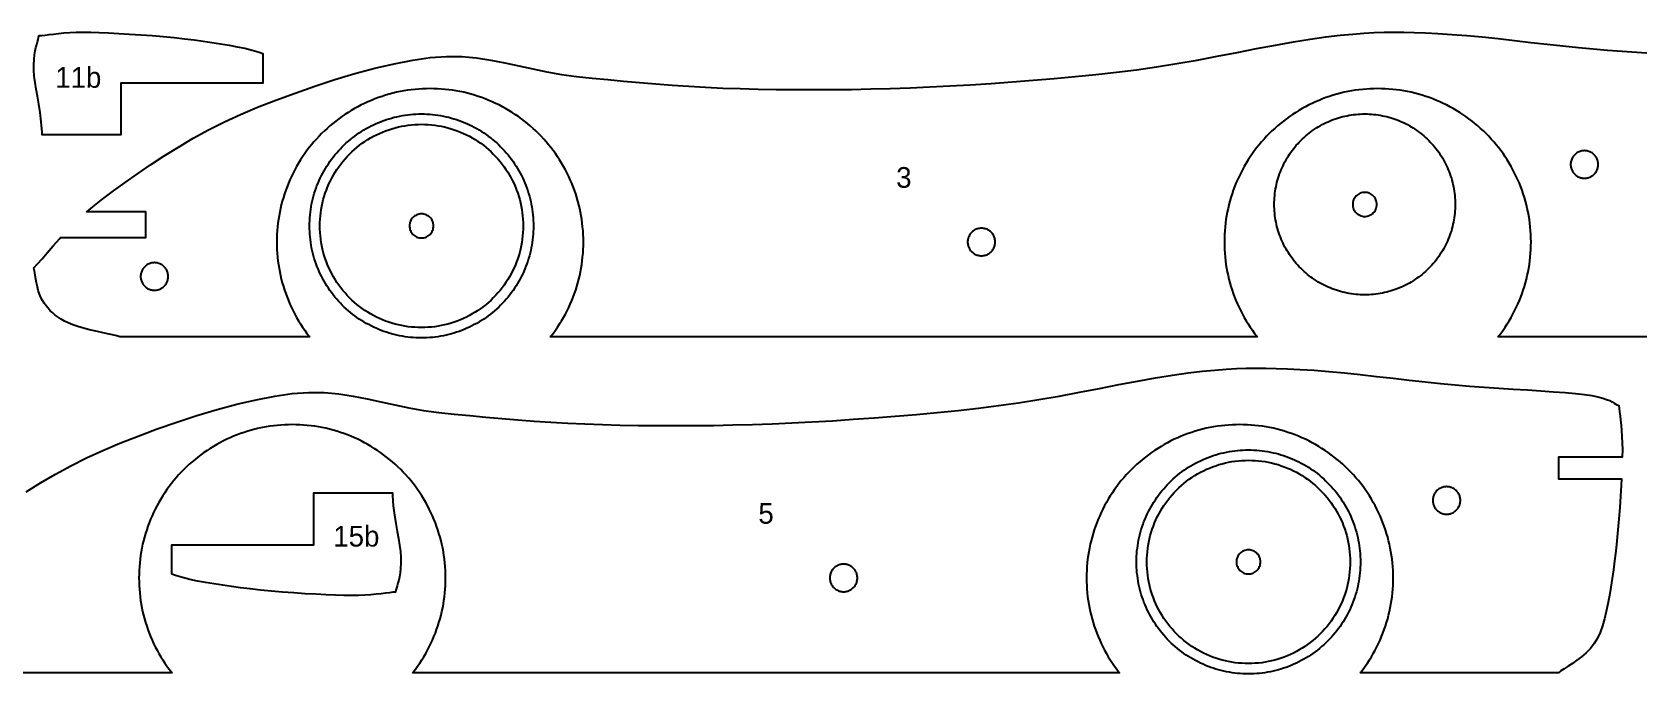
# Model space of a CAD drawing. Header units: metres. Extents: x 5 to 594, y 19 to 394.
# Drawn here: x 177.8 to 364.2, y 319.5 to 394 of the extents above; entities that cross this region are included whole.
import ezdxf
from ezdxf.enums import TextEntityAlignment as Align

# ---------------------------------------------------------------- set-up
doc = ezdxf.new("R2010")
doc.units = ezdxf.units.M
for name, color, linetype in [('CORTAR', 1, 'Continuous'), ('GRABAR', 5, 'Continuous'), ('GRABAR_RELLENO', 4, 'Continuous')]:
    doc.layers.add(name, color=color, linetype=linetype)

msp = doc.modelspace()

# ---------------------------------------------------------------- linework, layer by layer
at = {"layer": 'CORTAR'}
for points in [[(371, 358.64), (347.99, 358.64), (348.03, 358.69), (348.3, 359.03), (348.55, 359.39), (348.8, 359.75), (349.04, 360.12), (349.27, 360.49), (349.49, 360.86), (349.7, 361.25), (349.9, 361.64), (350.09, 362.03), (350.27, 362.43), (350.45, 362.83), (350.61, 363.23), (350.76, 363.64), (350.9, 364.05), (351.03, 364.47), (351.16, 364.89), (351.27, 365.31), (351.37, 365.74), (351.46, 366.17), (351.54, 366.6), (351.61, 367.03), (351.67, 367.46), (351.71, 367.89), (351.75, 368.33), (351.78, 368.76), (351.79, 369.2), (351.8, 369.64), (351.79, 370.08), (351.78, 370.51), (351.75, 370.95), (351.71, 371.38), (351.67, 371.82), (351.61, 372.25), (351.54, 372.68), (351.46, 373.11), (351.37, 373.54), (351.27, 373.96), (351.16, 374.39), (351.03, 374.81), (350.9, 375.22), (350.76, 375.64), (350.61, 376.04), (350.45, 376.45), (350.27, 376.85), (350.09, 377.25), (349.9, 377.64), (349.7, 378.03), (349.49, 378.41), (349.27, 378.79), (349.04, 379.16), (348.8, 379.53), (348.55, 379.89), (348.3, 380.24), (348.03, 380.59), (347.76, 380.93), (347.48, 381.26), (347.19, 381.59), (346.89, 381.91), (346.59, 382.22), (346.27, 382.53), (345.95, 382.83), (345.63, 383.12), (345.29, 383.4), (344.95, 383.67), (344.6, 383.94), (344.25, 384.19), (343.89, 384.44), (343.52, 384.68), (343.15, 384.91), (342.77, 385.13), (342.39, 385.34), (342, 385.54), (341.61, 385.73), (341.21, 385.91), (340.81, 386.08), (340.41, 386.25), (340, 386.4), (339.58, 386.54), (339.17, 386.67), (338.75, 386.79), (338.33, 386.9), (337.9, 387.01), (337.47, 387.1), (337.04, 387.18), (336.61, 387.25), (336.18, 387.3), (335.74, 387.35), (335.31, 387.39), (334.87, 387.42), (334.44, 387.43), (334, 387.44), (333.56, 387.43), (333.13, 387.42), (332.69, 387.39), (332.26, 387.35), (331.82, 387.3), (331.39, 387.25), (330.96, 387.18), (330.53, 387.1), (330.1, 387.01), (329.67, 386.9), (329.25, 386.79), (328.83, 386.67), (328.42, 386.54), (328, 386.4), (327.59, 386.25), (327.19, 386.08), (326.79, 385.91), (326.39, 385.73), (326, 385.54), (325.61, 385.34), (325.23, 385.13), (324.85, 384.91), (324.48, 384.68), (324.11, 384.44), (323.75, 384.19), (323.4, 383.94), (323.05, 383.67), (322.71, 383.4), (322.37, 383.12), (322.05, 382.83), (321.73, 382.53), (321.41, 382.22), (321.11, 381.91), (320.81, 381.59), (320.52, 381.26), (320.24, 380.93), (319.97, 380.59), (319.7, 380.24), (319.45, 379.89), (319.2, 379.53), (318.96, 379.16), (318.73, 378.79), (318.51, 378.41), (318.3, 378.03), (318.1, 377.64), (317.91, 377.25), (317.73, 376.85), (317.55, 376.45), (317.39, 376.04), (317.24, 375.64), (317.1, 375.22), (316.97, 374.81), (316.84, 374.39), (316.73, 373.96), (316.63, 373.54), (316.54, 373.11), (316.46, 372.68), (316.39, 372.25), (316.33, 371.82), (316.29, 371.38), (316.25, 370.95), (316.22, 370.51), (316.21, 370.08), (316.2, 369.64), (316.21, 369.2), (316.22, 368.76), (316.25, 368.33), (316.29, 367.89), (316.33, 367.46), (316.39, 367.03), (316.46, 366.6), (316.54, 366.17), (316.63, 365.74), (316.73, 365.31), (316.84, 364.89), (316.97, 364.47), (317.1, 364.05), (317.24, 363.64), (317.39, 363.23), (317.55, 362.83), (317.73, 362.43), (317.91, 362.03), (318.1, 361.64), (318.3, 361.25), (318.51, 360.86), (318.73, 360.49), (318.96, 360.12), (319.2, 359.75), (319.45, 359.39), (319.7, 359.03), (319.97, 358.69), (320.01, 358.64), (237.99, 358.64), (238.03, 358.69), (238.3, 359.03), (238.55, 359.39), (238.8, 359.75), (239.04, 360.12), (239.27, 360.49), (239.49, 360.86), (239.7, 361.25), (239.9, 361.64), (240.09, 362.03), (240.27, 362.43), (240.45, 362.83), (240.61, 363.23), (240.76, 363.64), (240.9, 364.05), (241.03, 364.47), (241.16, 364.89), (241.27, 365.31), (241.37, 365.74), (241.46, 366.17), (241.54, 366.6), (241.61, 367.03), (241.67, 367.46), (241.71, 367.89), (241.75, 368.33), (241.78, 368.76), (241.79, 369.2), (241.8, 369.64), (241.79, 370.08), (241.78, 370.51), (241.75, 370.95), (241.71, 371.38), (241.67, 371.82), (241.61, 372.25), (241.54, 372.68), (241.46, 373.11), (241.37, 373.54), (241.27, 373.96), (241.16, 374.39), (241.03, 374.81), (240.9, 375.22), (240.76, 375.64), (240.61, 376.04), (240.45, 376.45), (240.27, 376.85), (240.09, 377.25), (239.9, 377.64), (239.7, 378.03), (239.49, 378.41), (239.27, 378.79), (239.04, 379.16), (238.8, 379.53), (238.55, 379.89), (238.3, 380.24), (238.03, 380.59), (237.76, 380.93), (237.48, 381.26), (237.19, 381.59), (236.89, 381.91), (236.59, 382.22), (236.27, 382.53), (235.95, 382.83), (235.63, 383.12), (235.29, 383.4), (234.95, 383.67), (234.6, 383.94), (234.25, 384.19), (233.89, 384.44), (233.52, 384.68), (233.15, 384.91), (232.77, 385.13), (232.39, 385.34), (232, 385.54), (231.61, 385.73), (231.21, 385.91), (230.81, 386.08), (230.41, 386.25), (230, 386.4), (229.58, 386.54), (229.17, 386.67), (228.75, 386.79), (228.33, 386.9), (227.9, 387.01), (227.47, 387.1), (227.04, 387.18), (226.61, 387.25), (226.18, 387.3), (225.74, 387.35), (225.31, 387.39), (224.87, 387.42), (224.44, 387.43), (224, 387.44), (223.56, 387.43), (223.13, 387.42), (222.69, 387.39), (222.26, 387.35), (221.82, 387.3), (221.39, 387.25), (220.96, 387.18), (220.53, 387.1), (220.1, 387.01), (219.67, 386.9), (219.25, 386.79), (218.83, 386.67), (218.42, 386.54), (218, 386.4), (217.59, 386.25), (217.19, 386.08), (216.79, 385.91), (216.39, 385.73), (216, 385.54), (215.61, 385.34), (215.23, 385.13), (214.85, 384.91), (214.48, 384.68), (214.11, 384.44), (213.75, 384.19), (213.4, 383.94), (213.05, 383.67), (212.71, 383.4), (212.37, 383.12), (212.05, 382.83), (211.73, 382.53), (211.41, 382.22), (211.11, 381.91), (210.81, 381.59), (210.52, 381.26), (210.24, 380.93), (209.97, 380.59), (209.7, 380.24), (209.45, 379.89), (209.2, 379.53), (208.96, 379.16), (208.73, 378.79), (208.51, 378.41), (208.3, 378.03), (208.1, 377.64), (207.91, 377.25), (207.73, 376.85), (207.55, 376.45), (207.39, 376.04), (207.24, 375.64), (207.1, 375.22), (206.97, 374.81), (206.84, 374.39), (206.73, 373.96), (206.63, 373.54), (206.54, 373.11), (206.46, 372.68), (206.39, 372.25), (206.33, 371.82), (206.29, 371.38), (206.25, 370.95), (206.22, 370.51), (206.21, 370.08), (206.2, 369.64), (206.21, 369.2), (206.22, 368.76), (206.25, 368.33), (206.29, 367.89), (206.33, 367.46), (206.39, 367.03), (206.46, 366.6), (206.54, 366.17), (206.63, 365.74), (206.73, 365.31), (206.84, 364.89), (206.97, 364.47), (207.1, 364.05), (207.24, 363.64), (207.39, 363.23), (207.55, 362.83), (207.73, 362.43), (207.91, 362.03), (208.1, 361.64), (208.3, 361.25), (208.51, 360.86), (208.73, 360.49), (208.96, 360.12), (209.2, 359.75), (209.45, 359.39), (209.7, 359.03), (209.97, 358.69), (210.01, 358.64), (188, 358.64), (187.63, 358.73), (187.14, 358.84), (186.55, 358.97), (185.89, 359.12), (185.19, 359.28), (184.47, 359.45), (183.77, 359.63), (183.1, 359.83), (182.51, 360.03), (182, 360.24), (181.57, 360.45), (181.18, 360.68), (180.82, 360.91), (180.49, 361.15), (180.19, 361.4), (179.91, 361.66), (179.66, 361.94), (179.42, 362.23), (179.21, 362.53), (179, 362.84), (178.81, 363.19), (178.66, 363.58), (178.52, 364.01), (178.41, 364.45), (178.31, 364.9), (178.23, 365.33), (178.16, 365.74), (178.1, 366.1), (178.05, 366.41), (178, 366.64), (178.44, 367.11), (178.96, 367.7), (179.56, 368.39), (180.24, 369.18), (181, 370.03), (181.11, 370.14), (181.11, 370.14), (191, 370.14), (191, 373.14), (184.16, 373.14), (184.84, 373.73), (186, 374.64), (187.25, 375.56), (188.59, 376.53), (190.02, 377.55), (191.54, 378.58), (193.12, 379.63), (194.78, 380.66), (196.51, 381.68), (198.29, 382.65), (200.12, 383.58), (202, 384.44), (203.98, 385.27), (206.1, 386.1), (208.32, 386.93), (210.61, 387.73), (212.94, 388.49), (215.27, 389.19), (217.58, 389.81), (219.82, 390.33), (221.98, 390.75), (224, 391.04), (225.89, 391.17), (227.69, 391.15), (229.4, 391), (231.06, 390.75), (232.69, 390.44), (234.3, 390.08), (235.91, 389.72), (237.55, 389.37), (239.24, 389.07), (241, 388.84), (242.81, 388.66), (244.62, 388.48), (246.46, 388.31), (248.31, 388.14), (250.19, 387.99), (252.09, 387.84), (254.02, 387.72), (255.98, 387.6), (257.97, 387.51), (260, 387.44), (262.07, 387.39), (264.18, 387.35), (266.32, 387.32), (268.49, 387.32), (270.69, 387.33), (272.91, 387.35), (275.16, 387.4), (277.42, 387.46), (279.71, 387.54), (282, 387.64), (284.33, 387.76), (286.7, 387.89), (289.12, 388.05), (291.55, 388.22), (294, 388.41), (296.45, 388.62), (298.88, 388.85), (301.3, 389.09), (303.67, 389.36), (306, 389.64), (308.32, 389.96), (310.67, 390.34), (313.03, 390.75), (315.38, 391.19), (317.69, 391.64), (319.94, 392.08), (322.12, 392.49), (324.21, 392.87), (326.17, 393.19), (328, 393.44), (329.64, 393.63), (331.1, 393.77), (332.4, 393.88), (333.61, 393.95), (334.75, 393.99), (335.87, 394), (337.02, 393.99), (338.22, 393.95), (339.54, 393.9), (341, 393.84), (342.61, 393.74), (344.33, 393.61), (346.13, 393.44), (347.98, 393.24), (349.88, 393.03), (351.78, 392.81), (353.66, 392.6), (355.51, 392.39), (357.3, 392.2), (359, 392.04), (360.67, 391.9), (362.37, 391.78), (364.07, 391.66), (365.74, 391.56)], [(177.12, 340.63), (178.78, 341.66), (180.51, 342.68), (182.29, 343.65), (184.12, 344.58), (186, 345.44), (187.98, 346.27), (190.1, 347.1), (192.32, 347.93), (194.61, 348.73), (196.94, 349.49), (199.27, 350.19), (201.58, 350.81), (203.82, 351.33), (205.98, 351.75), (208, 352.04), (209.89, 352.17), (211.69, 352.15), (213.4, 352), (215.06, 351.75), (216.69, 351.44), (218.3, 351.08), (219.91, 350.72), (221.55, 350.37), (223.24, 350.07), (225, 349.84), (226.81, 349.66), (228.62, 349.48), (230.46, 349.31), (232.31, 349.14), (234.19, 348.99), (236.09, 348.84), (238.02, 348.72), (239.98, 348.6), (241.97, 348.51), (244, 348.44), (246.07, 348.39), (248.18, 348.35), (250.32, 348.32), (252.49, 348.32), (254.69, 348.33), (256.91, 348.35), (259.16, 348.4), (261.42, 348.46), (263.71, 348.54), (266, 348.64), (268.33, 348.76), (270.7, 348.89), (273.12, 349.05), (275.55, 349.22), (278, 349.41), (280.45, 349.62), (282.88, 349.85), (285.3, 350.09), (287.67, 350.36), (290, 350.64), (292.32, 350.96), (294.67, 351.34), (297.03, 351.75), (299.38, 352.19), (301.69, 352.64), (303.94, 353.08), (306.12, 353.49), (308.21, 353.87), (310.17, 354.19), (312, 354.44), (313.64, 354.63), (315.1, 354.77), (316.4, 354.88), (317.61, 354.95), (318.75, 354.99), (319.87, 355), (321.02, 354.99), (322.22, 354.95), (323.54, 354.9), (325, 354.84), (326.61, 354.74), (328.33, 354.61), (330.13, 354.44), (331.98, 354.24), (333.88, 354.03), (335.78, 353.81), (337.66, 353.6), (339.51, 353.39), (341.3, 353.2), (343, 353.04), (344.67, 352.9), (346.37, 352.78), (348.07, 352.66), (349.74, 352.56), (351.38, 352.46), (352.94, 352.36), (354.4, 352.26), (355.75, 352.16), (356.96, 352.05), (358, 351.94), (358.86, 351.81), (359.57, 351.67), (360.13, 351.52), (360.58, 351.37), (360.94, 351.22), (361.22, 351.07), (361.44, 350.94), (361.63, 350.82), (361.81, 350.72), (362, 350.64), (362.03, 350.31), (362.08, 349.92), (362.13, 349.47), (362.19, 348.96), (362.26, 348.39), (362.31, 347.76), (362.36, 347.07), (362.4, 346.32), (362.41, 345.51), (362.4, 344.64), (355, 344.64), (355, 342.14), (362.3, 342.14), (362.26, 341.38), (362.19, 340.13), (362.1, 338.83), (362, 337.51), (361.89, 336.21), (361.77, 334.94), (361.64, 333.74), (361.5, 332.64), (361.36, 331.59), (361.21, 330.57), (361.06, 329.56), (360.9, 328.58), (360.73, 327.64), (360.53, 326.73), (360.32, 325.88), (360.08, 325.07), (359.81, 324.32), (359.5, 323.64), (359.13, 323.02), (358.69, 322.45), (358.19, 321.94), (357.66, 321.49), (357.12, 321.08), (356.6, 320.71), (356.1, 320.39), (355.65, 320.1), (355.28, 319.85), (355, 319.64), (331.99, 319.64), (332.03, 319.69), (332.3, 320.03), (332.55, 320.39), (332.8, 320.75), (333.04, 321.12), (333.27, 321.49), (333.49, 321.86), (333.7, 322.25), (333.9, 322.64), (334.09, 323.03), (334.27, 323.43), (334.45, 323.83), (334.61, 324.23), (334.76, 324.64), (334.9, 325.05), (335.03, 325.47), (335.16, 325.89), (335.27, 326.31), (335.37, 326.74), (335.46, 327.17), (335.54, 327.6), (335.61, 328.03), (335.67, 328.46), (335.71, 328.89), (335.75, 329.33), (335.78, 329.76), (335.79, 330.2), (335.8, 330.64), (335.79, 331.08), (335.78, 331.51), (335.75, 331.95), (335.71, 332.38), (335.67, 332.82), (335.61, 333.25), (335.54, 333.68), (335.46, 334.11), (335.37, 334.54), (335.27, 334.96), (335.16, 335.39), (335.03, 335.81), (334.9, 336.22), (334.76, 336.64), (334.61, 337.04), (334.45, 337.45), (334.27, 337.85), (334.09, 338.25), (333.9, 338.64), (333.7, 339.03), (333.49, 339.41), (333.27, 339.79), (333.04, 340.16), (332.8, 340.53), (332.55, 340.89), (332.3, 341.24), (332.03, 341.59), (331.76, 341.93), (331.48, 342.26), (331.19, 342.59), (330.89, 342.91), (330.59, 343.22), (330.27, 343.53), (329.95, 343.83), (329.63, 344.12), (329.29, 344.4), (328.95, 344.67), (328.6, 344.94), (328.25, 345.19), (327.89, 345.44), (327.52, 345.68), (327.15, 345.91), (326.77, 346.13), (326.39, 346.34), (326, 346.54), (325.61, 346.73), (325.21, 346.91), (324.81, 347.08), (324.41, 347.25), (324, 347.4), (323.58, 347.54), (323.17, 347.67), (322.75, 347.79), (322.33, 347.9), (321.9, 348.01), (321.47, 348.1), (321.04, 348.18), (320.61, 348.25), (320.18, 348.3), (319.74, 348.35), (319.31, 348.39), (318.87, 348.42), (318.44, 348.43), (318, 348.44), (317.56, 348.43), (317.13, 348.42), (316.69, 348.39), (316.26, 348.35), (315.82, 348.3), (315.39, 348.25), (314.96, 348.18), (314.53, 348.1), (314.1, 348.01), (313.67, 347.9), (313.25, 347.79), (312.83, 347.67), (312.42, 347.54), (312, 347.4), (311.59, 347.25), (311.19, 347.08), (310.79, 346.91), (310.39, 346.73), (310, 346.54), (309.61, 346.34), (309.23, 346.13), (308.85, 345.91), (308.48, 345.68), (308.11, 345.44), (307.75, 345.19), (307.4, 344.94), (307.05, 344.67), (306.71, 344.4), (306.37, 344.12), (306.05, 343.83), (305.73, 343.53), (305.41, 343.22), (305.11, 342.91), (304.81, 342.59), (304.52, 342.26), (304.24, 341.93), (303.97, 341.59), (303.7, 341.24), (303.45, 340.89), (303.2, 340.53), (302.96, 340.16), (302.73, 339.79), (302.51, 339.41), (302.3, 339.03), (302.1, 338.64), (301.91, 338.25), (301.73, 337.85), (301.55, 337.45), (301.39, 337.04), (301.24, 336.64), (301.1, 336.22), (300.97, 335.81), (300.84, 335.39), (300.73, 334.96), (300.63, 334.54), (300.54, 334.11), (300.46, 333.68), (300.39, 333.25), (300.33, 332.82), (300.29, 332.38), (300.25, 331.95), (300.22, 331.51), (300.21, 331.08), (300.2, 330.64), (300.21, 330.2), (300.22, 329.76), (300.25, 329.33), (300.29, 328.89), (300.33, 328.46), (300.39, 328.03), (300.46, 327.6), (300.54, 327.17), (300.63, 326.74), (300.73, 326.31), (300.84, 325.89), (300.97, 325.47), (301.1, 325.05), (301.24, 324.64), (301.39, 324.23), (301.55, 323.83), (301.73, 323.43), (301.91, 323.03), (302.1, 322.64), (302.3, 322.25), (302.51, 321.86), (302.73, 321.49), (302.96, 321.12), (303.2, 320.75), (303.45, 320.39), (303.7, 320.03), (303.97, 319.69), (304.01, 319.64), (221.99, 319.64), (222.03, 319.69), (222.3, 320.03), (222.55, 320.39), (222.8, 320.75), (223.04, 321.12), (223.27, 321.49), (223.49, 321.86), (223.7, 322.25), (223.9, 322.64), (224.09, 323.03), (224.27, 323.43), (224.45, 323.83), (224.61, 324.23), (224.76, 324.64), (224.9, 325.05), (225.03, 325.47), (225.16, 325.89), (225.27, 326.31), (225.37, 326.74), (225.46, 327.17), (225.54, 327.6), (225.61, 328.03), (225.67, 328.46), (225.71, 328.89), (225.75, 329.33), (225.78, 329.76), (225.79, 330.2), (225.8, 330.64), (225.79, 331.08), (225.78, 331.51), (225.75, 331.95), (225.71, 332.38), (225.67, 332.82), (225.61, 333.25), (225.54, 333.68), (225.46, 334.11), (225.37, 334.54), (225.27, 334.96), (225.16, 335.39), (225.03, 335.81), (224.9, 336.22), (224.76, 336.64), (224.61, 337.04), (224.45, 337.45), (224.27, 337.85), (224.09, 338.25), (223.9, 338.64), (223.7, 339.03), (223.49, 339.41), (223.27, 339.79), (223.04, 340.16), (222.8, 340.53), (222.55, 340.89), (222.3, 341.24), (222.03, 341.59), (221.76, 341.93), (221.48, 342.26), (221.19, 342.59), (220.89, 342.91), (220.59, 343.22), (220.27, 343.53), (219.95, 343.83), (219.63, 344.12), (219.29, 344.4), (218.95, 344.67), (218.6, 344.94), (218.25, 345.19), (217.89, 345.44), (217.52, 345.68), (217.15, 345.91), (216.77, 346.13), (216.39, 346.34), (216, 346.54), (215.61, 346.73), (215.21, 346.91), (214.81, 347.08), (214.41, 347.25), (214, 347.4), (213.58, 347.54), (213.17, 347.67), (212.75, 347.79), (212.33, 347.9), (211.9, 348.01), (211.47, 348.1), (211.04, 348.18), (210.61, 348.25), (210.18, 348.3), (209.74, 348.35), (209.31, 348.39), (208.87, 348.42), (208.44, 348.43), (208, 348.44), (207.56, 348.43), (207.13, 348.42), (206.69, 348.39), (206.26, 348.35), (205.82, 348.3), (205.39, 348.25), (204.96, 348.18), (204.53, 348.1), (204.1, 348.01), (203.67, 347.9), (203.25, 347.79), (202.83, 347.67), (202.42, 347.54), (202, 347.4), (201.59, 347.25), (201.19, 347.08), (200.79, 346.91), (200.39, 346.73), (200, 346.54), (199.61, 346.34), (199.23, 346.13), (198.85, 345.91), (198.48, 345.68), (198.11, 345.44), (197.75, 345.19), (197.4, 344.94), (197.05, 344.67), (196.71, 344.4), (196.37, 344.12), (196.05, 343.83), (195.73, 343.53), (195.41, 343.22), (195.11, 342.91), (194.81, 342.59), (194.52, 342.26), (194.24, 341.93), (193.97, 341.59), (193.7, 341.24), (193.45, 340.89), (193.2, 340.53), (192.96, 340.16), (192.73, 339.79), (192.51, 339.41), (192.3, 339.03), (192.1, 338.64), (191.91, 338.25), (191.73, 337.85), (191.55, 337.45), (191.39, 337.04), (191.24, 336.64), (191.1, 336.22), (190.97, 335.81), (190.84, 335.39), (190.73, 334.96), (190.63, 334.54), (190.54, 334.11), (190.46, 333.68), (190.39, 333.25), (190.33, 332.82), (190.29, 332.38), (190.25, 331.95), (190.22, 331.51), (190.21, 331.08), (190.2, 330.64), (190.21, 330.2), (190.22, 329.76), (190.25, 329.33), (190.29, 328.89), (190.33, 328.46), (190.39, 328.03), (190.46, 327.6), (190.54, 327.17), (190.63, 326.74), (190.73, 326.31), (190.84, 325.89), (190.97, 325.47), (191.1, 325.05), (191.24, 324.64), (191.39, 324.23), (191.55, 323.83), (191.73, 323.43), (191.91, 323.03), (192.1, 322.64), (192.3, 322.25), (192.51, 321.86), (192.73, 321.49), (192.96, 321.12), (193.2, 320.75), (193.45, 320.39), (193.7, 320.03), (193.97, 319.69), (194.01, 319.64), (172, 319.64)]]:
    msp.add_lwpolyline(points, dxfattribs=at)
for points in [[(178.59, 385.65), (178.43, 386.55), (178.28, 387.38), (178.15, 388.15), (178.05, 388.88), (178, 389.59), (178, 390.25), (178.03, 390.84), (178.08, 391.36), (178.16, 391.81), (178.24, 392.21), (178.33, 392.57), (178.42, 392.87), (178.49, 393.14), (178.56, 393.38), (178.6, 393.59), (178.93, 393.62), (179.32, 393.66), (179.77, 393.72), (180.28, 393.78), (180.85, 393.85), (181.48, 393.9), (182.17, 393.95), (182.92, 393.99), (183.73, 394), (184.6, 393.99), (185.57, 393.96), (186.67, 393.91), (187.86, 393.85), (189.11, 393.78), (190.41, 393.69), (191.73, 393.59), (193.03, 393.48), (194.3, 393.36), (195.5, 393.23), (196.6, 393.09), (197.65, 392.94), (198.67, 392.8), (199.68, 392.65), (200.66, 392.49), (201.6, 392.31), (202.51, 392.12), (203.36, 391.91), (204.17, 391.67), (204.6, 391.51), (204.6, 388.09), (188.1, 388.09), (188.1, 382.09), (178.98, 382.09), (178.97, 382.39), (178.87, 383.59), (178.74, 384.67), (178.59, 385.65)], [(236, 371.18), (235.98, 370.86), (235.96, 370.54), (235.94, 370.23), (235.9, 369.91), (235.86, 369.59), (235.81, 369.28), (235.75, 368.96), (235.68, 368.65), (235.61, 368.34), (235.53, 368.03), (235.44, 367.73), (235.34, 367.42), (235.24, 367.12), (235.13, 366.82), (235.01, 366.53), (234.88, 366.23), (234.75, 365.94), (234.61, 365.66), (234.46, 365.37), (234.31, 365.09), (234.15, 364.82), (233.98, 364.55), (233.81, 364.28), (233.63, 364.01), (233.44, 363.76), (233.25, 363.5), (233.05, 363.25), (232.84, 363.01), (232.63, 362.77), (232.42, 362.54), (232.19, 362.31), (231.96, 362.08), (231.73, 361.87), (231.49, 361.66), (231.25, 361.45), (231, 361.25), (230.74, 361.06), (230.49, 360.87), (230.22, 360.69), (229.95, 360.52), (229.68, 360.35), (229.41, 360.19), (229.13, 360.04), (228.84, 359.89), (228.56, 359.75), (228.27, 359.62), (227.97, 359.49), (227.68, 359.37), (227.38, 359.26), (227.08, 359.16), (226.77, 359.06), (226.47, 358.97), (226.16, 358.89), (225.85, 358.82), (225.54, 358.75), (225.22, 358.69), (224.91, 358.64), (224.59, 358.6), (224.27, 358.56), (223.96, 358.54), (223.64, 358.52), (223.32, 358.5), (223, 358.5), (222.68, 358.5), (222.36, 358.52), (222.04, 358.54), (221.73, 358.56), (221.41, 358.6), (221.09, 358.64), (220.78, 358.69), (220.46, 358.75), (220.15, 358.82), (219.84, 358.89), (219.53, 358.97), (219.23, 359.06), (218.92, 359.16), (218.62, 359.26), (218.32, 359.37), (218.03, 359.49), (217.73, 359.62), (217.44, 359.75), (217.16, 359.89), (216.87, 360.04), (216.59, 360.19), (216.32, 360.35), (216.05, 360.52), (215.78, 360.69), (215.51, 360.87), (215.26, 361.06), (215, 361.25), (214.75, 361.45), (214.51, 361.66), (214.27, 361.87), (214.04, 362.08), (213.81, 362.31), (213.58, 362.54), (213.37, 362.77), (213.16, 363.01), (212.95, 363.25), (212.75, 363.5), (212.56, 363.76), (212.37, 364.01), (212.19, 364.28), (212.02, 364.55), (211.85, 364.82), (211.69, 365.09), (211.54, 365.37), (211.39, 365.66), (211.25, 365.94), (211.12, 366.23), (210.99, 366.53), (210.87, 366.82), (210.76, 367.12), (210.66, 367.42), (210.56, 367.73), (210.47, 368.03), (210.39, 368.34), (210.32, 368.65), (210.25, 368.96), (210.19, 369.28), (210.14, 369.59), (210.1, 369.91), (210.06, 370.23), (210.04, 370.54), (210.02, 370.86), (210, 371.18), (210, 371.5), (210, 371.82), (210.02, 372.14), (210.04, 372.46), (210.06, 372.77), (210.1, 373.09), (210.14, 373.41), (210.19, 373.72), (210.25, 374.04), (210.32, 374.35), (210.39, 374.66), (210.47, 374.97), (210.56, 375.27), (210.66, 375.58), (210.76, 375.88), (210.87, 376.18), (210.99, 376.47), (211.12, 376.77), (211.25, 377.06), (211.39, 377.34), (211.54, 377.63), (211.69, 377.91), (211.85, 378.18), (212.02, 378.45), (212.19, 378.72), (212.37, 378.99), (212.56, 379.24), (212.75, 379.5), (212.95, 379.75), (213.16, 379.99), (213.37, 380.23), (213.58, 380.46), (213.81, 380.69), (214.04, 380.92), (214.27, 381.13), (214.51, 381.34), (214.75, 381.55), (215, 381.75), (215.26, 381.94), (215.51, 382.13), (215.78, 382.31), (216.05, 382.48), (216.32, 382.65), (216.59, 382.81), (216.87, 382.96), (217.16, 383.11), (217.44, 383.25), (217.73, 383.38), (218.03, 383.51), (218.32, 383.63), (218.62, 383.74), (218.92, 383.84), (219.23, 383.94), (219.53, 384.03), (219.84, 384.11), (220.15, 384.18), (220.46, 384.25), (220.78, 384.31), (221.09, 384.36), (221.41, 384.4), (221.73, 384.44), (222.04, 384.46), (222.36, 384.48), (222.68, 384.5), (223, 384.5), (223.32, 384.5), (223.64, 384.48), (223.96, 384.46), (224.27, 384.44), (224.59, 384.4), (224.91, 384.36), (225.22, 384.31), (225.54, 384.25), (225.85, 384.18), (226.16, 384.11), (226.47, 384.03), (226.77, 383.94), (227.08, 383.84), (227.38, 383.74), (227.68, 383.63), (227.97, 383.51), (228.27, 383.38), (228.56, 383.25), (228.84, 383.11), (229.13, 382.96), (229.41, 382.81), (229.68, 382.65), (229.95, 382.48), (230.22, 382.31), (230.49, 382.13), (230.74, 381.94), (231, 381.75), (231.25, 381.55), (231.49, 381.34), (231.73, 381.13), (231.96, 380.92), (232.19, 380.69), (232.42, 380.46), (232.63, 380.23), (232.84, 379.99), (233.05, 379.75), (233.25, 379.5), (233.44, 379.24), (233.63, 378.99), (233.81, 378.72), (233.98, 378.45), (234.15, 378.18), (234.31, 377.91), (234.46, 377.63), (234.61, 377.34), (234.75, 377.06), (234.88, 376.77), (235.01, 376.47), (235.13, 376.18), (235.24, 375.88), (235.34, 375.58), (235.44, 375.27), (235.53, 374.97), (235.61, 374.66), (235.68, 374.35), (235.75, 374.04), (235.81, 373.72), (235.86, 373.41), (235.9, 373.09), (235.94, 372.77), (235.96, 372.46), (235.98, 372.14), (236, 371.82), (236, 371.5), (236, 371.18)], [(343, 373.74), (342.99, 373.48), (342.97, 373.23), (342.95, 372.97), (342.92, 372.71), (342.89, 372.46), (342.85, 372.2), (342.8, 371.95), (342.74, 371.7), (342.69, 371.45), (342.62, 371.2), (342.55, 370.95), (342.47, 370.71), (342.39, 370.46), (342.3, 370.22), (342.2, 369.98), (342.1, 369.74), (341.99, 369.51), (341.88, 369.28), (341.76, 369.05), (341.64, 368.82), (341.51, 368.6), (341.37, 368.38), (341.23, 368.17), (341.08, 367.95), (340.93, 367.75), (340.78, 367.54), (340.62, 367.34), (340.45, 367.14), (340.28, 366.95), (340.1, 366.76), (339.92, 366.58), (339.74, 366.4), (339.55, 366.22), (339.36, 366.05), (339.16, 365.88), (338.96, 365.72), (338.75, 365.57), (338.55, 365.42), (338.33, 365.27), (338.12, 365.13), (337.9, 364.99), (337.68, 364.86), (337.45, 364.74), (337.22, 364.62), (336.99, 364.51), (336.76, 364.4), (336.52, 364.3), (336.28, 364.2), (336.04, 364.11), (335.79, 364.03), (335.55, 363.95), (335.3, 363.88), (335.05, 363.81), (334.8, 363.76), (334.55, 363.7), (334.3, 363.65), (334.04, 363.61), (333.79, 363.58), (333.53, 363.55), (333.27, 363.53), (333.02, 363.51), (332.76, 363.5), (332.5, 363.5), (332.24, 363.5), (331.98, 363.51), (331.73, 363.53), (331.47, 363.55), (331.21, 363.58), (330.96, 363.61), (330.7, 363.65), (330.45, 363.7), (330.2, 363.76), (329.95, 363.81), (329.7, 363.88), (329.45, 363.95), (329.21, 364.03), (328.96, 364.11), (328.72, 364.2), (328.48, 364.3), (328.24, 364.4), (328.01, 364.51), (327.78, 364.62), (327.55, 364.74), (327.32, 364.86), (327.1, 364.99), (326.88, 365.13), (326.67, 365.27), (326.45, 365.42), (326.25, 365.57), (326.04, 365.72), (325.84, 365.88), (325.64, 366.05), (325.45, 366.22), (325.26, 366.4), (325.08, 366.58), (324.9, 366.76), (324.72, 366.95), (324.55, 367.14), (324.38, 367.34), (324.22, 367.54), (324.07, 367.75), (323.92, 367.95), (323.77, 368.17), (323.63, 368.38), (323.49, 368.6), (323.36, 368.82), (323.24, 369.05), (323.12, 369.28), (323.01, 369.51), (322.9, 369.74), (322.8, 369.98), (322.7, 370.22), (322.61, 370.46), (322.53, 370.71), (322.45, 370.95), (322.38, 371.2), (322.31, 371.45), (322.26, 371.7), (322.2, 371.95), (322.15, 372.2), (322.11, 372.46), (322.08, 372.71), (322.05, 372.97), (322.03, 373.23), (322.01, 373.48), (322, 373.74), (322, 374), (322, 374.26), (322.01, 374.52), (322.03, 374.77), (322.05, 375.03), (322.08, 375.29), (322.11, 375.54), (322.15, 375.8), (322.2, 376.05), (322.26, 376.3), (322.31, 376.55), (322.38, 376.8), (322.45, 377.05), (322.53, 377.29), (322.61, 377.54), (322.7, 377.78), (322.8, 378.02), (322.9, 378.26), (323.01, 378.49), (323.12, 378.72), (323.24, 378.95), (323.36, 379.18), (323.49, 379.4), (323.63, 379.62), (323.77, 379.83), (323.92, 380.05), (324.07, 380.25), (324.22, 380.46), (324.38, 380.66), (324.55, 380.86), (324.72, 381.05), (324.9, 381.24), (325.08, 381.42), (325.26, 381.6), (325.45, 381.78), (325.64, 381.95), (325.84, 382.12), (326.04, 382.28), (326.25, 382.43), (326.45, 382.58), (326.67, 382.73), (326.88, 382.87), (327.1, 383.01), (327.32, 383.14), (327.55, 383.26), (327.78, 383.38), (328.01, 383.49), (328.24, 383.6), (328.48, 383.7), (328.72, 383.8), (328.96, 383.89), (329.21, 383.97), (329.45, 384.05), (329.7, 384.12), (329.95, 384.19), (330.2, 384.24), (330.45, 384.3), (330.7, 384.35), (330.96, 384.39), (331.21, 384.42), (331.47, 384.45), (331.73, 384.47), (331.98, 384.49), (332.24, 384.5), (332.5, 384.5), (332.76, 384.5), (333.02, 384.49), (333.27, 384.47), (333.53, 384.45), (333.79, 384.42), (334.04, 384.39), (334.3, 384.35), (334.55, 384.3), (334.8, 384.24), (335.05, 384.19), (335.3, 384.12), (335.55, 384.05), (335.79, 383.97), (336.04, 383.89), (336.28, 383.8), (336.52, 383.7), (336.76, 383.6), (336.99, 383.49), (337.22, 383.38), (337.45, 383.26), (337.68, 383.14), (337.9, 383.01), (338.12, 382.87), (338.33, 382.73), (338.55, 382.58), (338.75, 382.43), (338.96, 382.28), (339.16, 382.12), (339.36, 381.95), (339.55, 381.78), (339.74, 381.6), (339.92, 381.42), (340.1, 381.24), (340.28, 381.05), (340.45, 380.86), (340.62, 380.66), (340.78, 380.46), (340.93, 380.25), (341.08, 380.05), (341.23, 379.83), (341.37, 379.62), (341.51, 379.4), (341.64, 379.18), (341.76, 378.95), (341.88, 378.72), (341.99, 378.49), (342.1, 378.26), (342.2, 378.02), (342.3, 377.78), (342.39, 377.54), (342.47, 377.29), (342.55, 377.05), (342.62, 376.8), (342.69, 376.55), (342.74, 376.3), (342.8, 376.05), (342.85, 375.8), (342.89, 375.54), (342.92, 375.29), (342.95, 375.03), (342.97, 374.77), (342.99, 374.52), (343, 374.26), (343, 374), (343, 373.74)], [(359.6, 378.74), (359.59, 378.85), (359.57, 378.95), (359.55, 379.05), (359.52, 379.15), (359.48, 379.25), (359.43, 379.35), (359.39, 379.44), (359.33, 379.53), (359.27, 379.61), (359.2, 379.69), (359.13, 379.77), (359.05, 379.84), (358.97, 379.91), (358.89, 379.97), (358.8, 380.02), (358.71, 380.07), (358.61, 380.12), (358.51, 380.15), (358.41, 380.18), (358.31, 380.21), (358.21, 380.22), (358.1, 380.23), (358, 380.24), (357.9, 380.23), (357.79, 380.22), (357.69, 380.21), (357.59, 380.18), (357.49, 380.15), (357.39, 380.12), (357.29, 380.07), (357.2, 380.02), (357.11, 379.97), (357.03, 379.91), (356.95, 379.84), (356.87, 379.77), (356.8, 379.69), (356.73, 379.61), (356.67, 379.53), (356.61, 379.44), (356.57, 379.35), (356.52, 379.25), (356.48, 379.15), (356.45, 379.05), (356.43, 378.95), (356.41, 378.85), (356.4, 378.74), (356.4, 378.64), (356.4, 378.53), (356.41, 378.43), (356.43, 378.33), (356.45, 378.22), (356.48, 378.12), (356.52, 378.03), (356.57, 377.93), (356.61, 377.84), (356.67, 377.75), (356.73, 377.66), (356.8, 377.58), (356.87, 377.51), (356.95, 377.44), (357.03, 377.37), (357.11, 377.31), (357.2, 377.25), (357.29, 377.2), (357.39, 377.16), (357.49, 377.12), (357.59, 377.09), (357.69, 377.07), (357.79, 377.05), (357.9, 377.04), (358, 377.04), (358.1, 377.04), (358.21, 377.05), (358.31, 377.07), (358.41, 377.09), (358.51, 377.12), (358.61, 377.16), (358.71, 377.2), (358.8, 377.25), (358.89, 377.31), (358.97, 377.37), (359.05, 377.44), (359.13, 377.51), (359.2, 377.58), (359.27, 377.66), (359.33, 377.75), (359.39, 377.84), (359.43, 377.93), (359.48, 378.03), (359.52, 378.12), (359.55, 378.22), (359.57, 378.33), (359.59, 378.43), (359.6, 378.53), (359.6, 378.64), (359.6, 378.74)], [(333.89, 374.14), (333.87, 374.27), (333.84, 374.41), (333.79, 374.54), (333.73, 374.66), (333.66, 374.78), (333.58, 374.89), (333.49, 374.99), (333.39, 375.08), (333.28, 375.16), (333.16, 375.23), (333.04, 375.29), (332.91, 375.34), (332.77, 375.37), (332.64, 375.39), (332.5, 375.4), (332.36, 375.39), (332.23, 375.37), (332.09, 375.34), (331.96, 375.29), (331.84, 375.23), (331.72, 375.16), (331.61, 375.08), (331.51, 374.99), (331.42, 374.89), (331.34, 374.78), (331.27, 374.66), (331.21, 374.54), (331.16, 374.41), (331.13, 374.27), (331.11, 374.14), (331.1, 374), (331.11, 373.86), (331.13, 373.73), (331.16, 373.59), (331.21, 373.46), (331.27, 373.34), (331.34, 373.22), (331.42, 373.11), (331.51, 373.01), (331.61, 372.92), (331.72, 372.84), (331.84, 372.77), (331.96, 372.71), (332.09, 372.66), (332.23, 372.63), (332.36, 372.61), (332.5, 372.6), (332.64, 372.61), (332.77, 372.63), (332.91, 372.66), (333.04, 372.71), (333.16, 372.77), (333.28, 372.84), (333.39, 372.92), (333.49, 373.01), (333.58, 373.11), (333.66, 373.22), (333.73, 373.34), (333.79, 373.46), (333.84, 373.59), (333.87, 373.73), (333.89, 373.86), (333.9, 374), (333.89, 374.14)], [(224.39, 371.64), (224.37, 371.77), (224.34, 371.91), (224.29, 372.04), (224.23, 372.16), (224.16, 372.28), (224.08, 372.39), (223.99, 372.49), (223.89, 372.58), (223.78, 372.66), (223.66, 372.73), (223.54, 372.79), (223.41, 372.84), (223.27, 372.87), (223.14, 372.89), (223, 372.9), (222.86, 372.89), (222.73, 372.87), (222.59, 372.84), (222.46, 372.79), (222.34, 372.73), (222.22, 372.66), (222.11, 372.58), (222.01, 372.49), (221.92, 372.39), (221.84, 372.28), (221.77, 372.16), (221.71, 372.04), (221.66, 371.91), (221.63, 371.77), (221.61, 371.64), (221.6, 371.5), (221.61, 371.36), (221.63, 371.23), (221.66, 371.09), (221.71, 370.96), (221.77, 370.84), (221.84, 370.72), (221.92, 370.61), (222.01, 370.51), (222.11, 370.42), (222.22, 370.34), (222.34, 370.27), (222.46, 370.21), (222.59, 370.16), (222.73, 370.13), (222.86, 370.11), (223, 370.1), (223.14, 370.11), (223.27, 370.13), (223.41, 370.16), (223.54, 370.21), (223.66, 370.27), (223.78, 370.34), (223.89, 370.42), (223.99, 370.51), (224.08, 370.61), (224.16, 370.72), (224.23, 370.84), (224.29, 370.96), (224.34, 371.09), (224.37, 371.23), (224.39, 371.36), (224.4, 371.5), (224.39, 371.64)], [(289.59, 369.85), (289.57, 369.95), (289.55, 370.05), (289.52, 370.15), (289.48, 370.25), (289.43, 370.35), (289.39, 370.44), (289.33, 370.53), (289.27, 370.61), (289.2, 370.69), (289.13, 370.77), (289.05, 370.84), (288.97, 370.91), (288.89, 370.97), (288.8, 371.02), (288.71, 371.07), (288.61, 371.12), (288.51, 371.15), (288.41, 371.18), (288.31, 371.21), (288.21, 371.22), (288.1, 371.23), (288, 371.24), (287.9, 371.23), (287.79, 371.22), (287.69, 371.21), (287.59, 371.18), (287.49, 371.15), (287.39, 371.12), (287.29, 371.07), (287.2, 371.02), (287.11, 370.97), (287.03, 370.91), (286.95, 370.84), (286.87, 370.77), (286.8, 370.69), (286.73, 370.61), (286.67, 370.53), (286.61, 370.44), (286.57, 370.35), (286.52, 370.25), (286.48, 370.15), (286.45, 370.05), (286.43, 369.95), (286.41, 369.85), (286.4, 369.74), (286.4, 369.64), (286.4, 369.53), (286.41, 369.43), (286.43, 369.33), (286.45, 369.22), (286.48, 369.12), (286.52, 369.03), (286.57, 368.93), (286.61, 368.84), (286.67, 368.75), (286.73, 368.66), (286.8, 368.58), (286.87, 368.51), (286.95, 368.44), (287.03, 368.37), (287.11, 368.31), (287.2, 368.25), (287.29, 368.2), (287.39, 368.16), (287.49, 368.12), (287.59, 368.09), (287.69, 368.07), (287.79, 368.05), (287.9, 368.04), (288, 368.04), (288.1, 368.04), (288.21, 368.05), (288.31, 368.07), (288.41, 368.09), (288.51, 368.12), (288.61, 368.16), (288.71, 368.2), (288.8, 368.25), (288.89, 368.31), (288.97, 368.37), (289.05, 368.44), (289.13, 368.51), (289.2, 368.58), (289.27, 368.66), (289.33, 368.75), (289.39, 368.84), (289.43, 368.93), (289.48, 369.03), (289.52, 369.12), (289.55, 369.22), (289.57, 369.33), (289.59, 369.43), (289.6, 369.53), (289.6, 369.64), (289.6, 369.74), (289.59, 369.85)], [(193.57, 365.95), (193.55, 366.05), (193.52, 366.15), (193.48, 366.25), (193.43, 366.35), (193.39, 366.44), (193.33, 366.53), (193.27, 366.61), (193.2, 366.69), (193.13, 366.77), (193.05, 366.84), (192.97, 366.91), (192.89, 366.97), (192.8, 367.02), (192.71, 367.07), (192.61, 367.12), (192.51, 367.15), (192.41, 367.18), (192.31, 367.21), (192.21, 367.22), (192.1, 367.23), (192, 367.24), (191.9, 367.23), (191.79, 367.22), (191.69, 367.21), (191.59, 367.18), (191.49, 367.15), (191.39, 367.12), (191.29, 367.07), (191.2, 367.02), (191.11, 366.97), (191.03, 366.91), (190.95, 366.84), (190.87, 366.77), (190.8, 366.69), (190.73, 366.61), (190.67, 366.53), (190.61, 366.44), (190.57, 366.35), (190.52, 366.25), (190.48, 366.15), (190.45, 366.05), (190.43, 365.95), (190.41, 365.85), (190.4, 365.74), (190.4, 365.64), (190.4, 365.53), (190.41, 365.43), (190.43, 365.33), (190.45, 365.22), (190.48, 365.12), (190.52, 365.03), (190.57, 364.93), (190.61, 364.84), (190.67, 364.75), (190.73, 364.66), (190.8, 364.58), (190.87, 364.51), (190.95, 364.44), (191.03, 364.37), (191.11, 364.31), (191.2, 364.25), (191.29, 364.2), (191.39, 364.16), (191.49, 364.12), (191.59, 364.09), (191.69, 364.07), (191.79, 364.05), (191.9, 364.04), (192, 364.04), (192.1, 364.04), (192.21, 364.05), (192.31, 364.07), (192.41, 364.09), (192.51, 364.12), (192.61, 364.16), (192.71, 364.2), (192.8, 364.25), (192.89, 364.31), (192.97, 364.37), (193.05, 364.44), (193.13, 364.51), (193.2, 364.58), (193.27, 364.66), (193.33, 364.75), (193.39, 364.84), (193.43, 364.93), (193.48, 365.03), (193.52, 365.12), (193.55, 365.22), (193.57, 365.33), (193.59, 365.43), (193.6, 365.53), (193.6, 365.64), (193.6, 365.74), (193.59, 365.85), (193.57, 365.95)], [(332, 332.18), (331.98, 331.86), (331.96, 331.54), (331.94, 331.23), (331.9, 330.91), (331.86, 330.59), (331.81, 330.28), (331.75, 329.96), (331.68, 329.65), (331.61, 329.34), (331.53, 329.03), (331.44, 328.73), (331.34, 328.42), (331.24, 328.12), (331.13, 327.82), (331.01, 327.53), (330.88, 327.23), (330.75, 326.94), (330.61, 326.66), (330.46, 326.37), (330.31, 326.09), (330.15, 325.82), (329.98, 325.55), (329.81, 325.28), (329.63, 325.01), (329.44, 324.76), (329.25, 324.5), (329.05, 324.25), (328.84, 324.01), (328.63, 323.77), (328.42, 323.54), (328.19, 323.31), (327.96, 323.08), (327.73, 322.87), (327.49, 322.66), (327.25, 322.45), (327, 322.25), (326.74, 322.06), (326.49, 321.87), (326.22, 321.69), (325.95, 321.52), (325.68, 321.35), (325.41, 321.19), (325.13, 321.04), (324.84, 320.89), (324.56, 320.75), (324.27, 320.62), (323.97, 320.49), (323.68, 320.37), (323.38, 320.26), (323.08, 320.16), (322.77, 320.06), (322.47, 319.97), (322.16, 319.89), (321.85, 319.82), (321.54, 319.75), (321.22, 319.69), (320.91, 319.64), (320.59, 319.6), (320.27, 319.56), (319.96, 319.54), (319.64, 319.52), (319.32, 319.5), (319, 319.5), (318.68, 319.5), (318.36, 319.52), (318.04, 319.54), (317.73, 319.56), (317.41, 319.6), (317.09, 319.64), (316.78, 319.69), (316.46, 319.75), (316.15, 319.82), (315.84, 319.89), (315.53, 319.97), (315.23, 320.06), (314.92, 320.16), (314.62, 320.26), (314.32, 320.37), (314.03, 320.49), (313.73, 320.62), (313.44, 320.75), (313.16, 320.89), (312.87, 321.04), (312.59, 321.19), (312.32, 321.35), (312.05, 321.52), (311.78, 321.69), (311.51, 321.87), (311.26, 322.06), (311, 322.25), (310.75, 322.45), (310.51, 322.66), (310.27, 322.87), (310.04, 323.08), (309.81, 323.31), (309.58, 323.54), (309.37, 323.77), (309.16, 324.01), (308.95, 324.25), (308.75, 324.5), (308.56, 324.76), (308.37, 325.01), (308.19, 325.28), (308.02, 325.55), (307.85, 325.82), (307.69, 326.09), (307.54, 326.37), (307.39, 326.66), (307.25, 326.94), (307.12, 327.23), (306.99, 327.53), (306.87, 327.82), (306.76, 328.12), (306.66, 328.42), (306.56, 328.73), (306.47, 329.03), (306.39, 329.34), (306.32, 329.65), (306.25, 329.96), (306.19, 330.28), (306.14, 330.59), (306.1, 330.91), (306.06, 331.23), (306.04, 331.54), (306.02, 331.86), (306, 332.18), (306, 332.5), (306, 332.82), (306.02, 333.14), (306.04, 333.46), (306.06, 333.77), (306.1, 334.09), (306.14, 334.41), (306.19, 334.72), (306.25, 335.04), (306.32, 335.35), (306.39, 335.66), (306.47, 335.97), (306.56, 336.27), (306.66, 336.58), (306.76, 336.88), (306.87, 337.18), (306.99, 337.47), (307.12, 337.77), (307.25, 338.06), (307.39, 338.34), (307.54, 338.63), (307.69, 338.91), (307.85, 339.18), (308.02, 339.45), (308.19, 339.72), (308.37, 339.99), (308.56, 340.24), (308.75, 340.5), (308.95, 340.75), (309.16, 340.99), (309.37, 341.23), (309.58, 341.46), (309.81, 341.69), (310.04, 341.92), (310.27, 342.13), (310.51, 342.34), (310.75, 342.55), (311, 342.75), (311.26, 342.94), (311.51, 343.13), (311.78, 343.31), (312.05, 343.48), (312.32, 343.65), (312.59, 343.81), (312.87, 343.96), (313.16, 344.11), (313.44, 344.25), (313.73, 344.38), (314.03, 344.51), (314.32, 344.63), (314.62, 344.74), (314.92, 344.84), (315.23, 344.94), (315.53, 345.03), (315.84, 345.11), (316.15, 345.18), (316.46, 345.25), (316.78, 345.31), (317.09, 345.36), (317.41, 345.4), (317.73, 345.44), (318.04, 345.46), (318.36, 345.48), (318.68, 345.5), (319, 345.5), (319.32, 345.5), (319.64, 345.48), (319.96, 345.46), (320.27, 345.44), (320.59, 345.4), (320.91, 345.36), (321.22, 345.31), (321.54, 345.25), (321.85, 345.18), (322.16, 345.11), (322.47, 345.03), (322.77, 344.94), (323.08, 344.84), (323.38, 344.74), (323.68, 344.63), (323.97, 344.51), (324.27, 344.38), (324.56, 344.25), (324.84, 344.11), (325.13, 343.96), (325.41, 343.81), (325.68, 343.65), (325.95, 343.48), (326.22, 343.31), (326.49, 343.13), (326.74, 342.94), (327, 342.75), (327.25, 342.55), (327.49, 342.34), (327.73, 342.13), (327.96, 341.92), (328.19, 341.69), (328.42, 341.46), (328.63, 341.23), (328.84, 340.99), (329.05, 340.75), (329.25, 340.5), (329.44, 340.24), (329.63, 339.99), (329.81, 339.72), (329.98, 339.45), (330.15, 339.18), (330.31, 338.91), (330.46, 338.63), (330.61, 338.34), (330.75, 338.06), (330.88, 337.77), (331.01, 337.47), (331.13, 337.18), (331.24, 336.88), (331.34, 336.58), (331.44, 336.27), (331.53, 335.97), (331.61, 335.66), (331.68, 335.35), (331.75, 335.04), (331.81, 334.72), (331.86, 334.41), (331.9, 334.09), (331.94, 333.77), (331.96, 333.46), (331.98, 333.14), (332, 332.82), (332, 332.5), (332, 332.18)], [(343.6, 339.74), (343.59, 339.85), (343.57, 339.95), (343.55, 340.05), (343.52, 340.15), (343.48, 340.25), (343.43, 340.35), (343.39, 340.44), (343.33, 340.53), (343.27, 340.61), (343.2, 340.69), (343.13, 340.77), (343.05, 340.84), (342.97, 340.91), (342.89, 340.97), (342.8, 341.02), (342.71, 341.07), (342.61, 341.12), (342.51, 341.15), (342.41, 341.18), (342.31, 341.21), (342.21, 341.22), (342.1, 341.23), (342, 341.24), (341.9, 341.23), (341.79, 341.22), (341.69, 341.21), (341.59, 341.18), (341.49, 341.15), (341.39, 341.12), (341.29, 341.07), (341.2, 341.02), (341.11, 340.97), (341.03, 340.91), (340.95, 340.84), (340.87, 340.77), (340.8, 340.69), (340.73, 340.61), (340.67, 340.53), (340.61, 340.44), (340.57, 340.35), (340.52, 340.25), (340.48, 340.15), (340.45, 340.05), (340.43, 339.95), (340.41, 339.85), (340.4, 339.74), (340.4, 339.64), (340.4, 339.53), (340.41, 339.43), (340.43, 339.33), (340.45, 339.22), (340.48, 339.12), (340.52, 339.03), (340.57, 338.93), (340.61, 338.84), (340.67, 338.75), (340.73, 338.66), (340.8, 338.58), (340.87, 338.51), (340.95, 338.44), (341.03, 338.37), (341.11, 338.31), (341.2, 338.25), (341.29, 338.2), (341.39, 338.16), (341.49, 338.12), (341.59, 338.09), (341.69, 338.07), (341.79, 338.05), (341.9, 338.04), (342, 338.04), (342.1, 338.04), (342.21, 338.05), (342.31, 338.07), (342.41, 338.09), (342.51, 338.12), (342.61, 338.16), (342.71, 338.2), (342.8, 338.25), (342.89, 338.31), (342.97, 338.37), (343.05, 338.44), (343.13, 338.51), (343.2, 338.58), (343.27, 338.66), (343.33, 338.75), (343.39, 338.84), (343.43, 338.93), (343.48, 339.03), (343.52, 339.12), (343.55, 339.22), (343.57, 339.33), (343.59, 339.43), (343.6, 339.53), (343.6, 339.64), (343.6, 339.74)], [(220.01, 336.94), (220.17, 336.04), (220.32, 335.21), (220.45, 334.44), (220.55, 333.71), (220.6, 333), (220.6, 332.34), (220.57, 331.75), (220.52, 331.23), (220.45, 330.78), (220.36, 330.38), (220.27, 330.02), (220.19, 329.72), (220.11, 329.45), (220.04, 329.21), (220, 329), (219.67, 328.97), (219.28, 328.92), (218.83, 328.87), (218.32, 328.81), (217.75, 328.74), (217.12, 328.69), (216.43, 328.64), (215.68, 328.6), (214.87, 328.59), (214, 328.6), (213.03, 328.63), (211.94, 328.68), (210.75, 328.74), (209.49, 328.81), (208.19, 328.9), (206.87, 329), (205.57, 329.11), (204.3, 329.23), (203.11, 329.36), (202, 329.5), (200.96, 329.64), (199.93, 329.79), (198.92, 329.94), (197.94, 330.1), (197, 330.27), (196.1, 330.47), (195.24, 330.68), (194.43, 330.92), (194, 331.08), (194, 334.5), (210.5, 334.5), (210.5, 340.5), (219.62, 340.5), (219.63, 340.2), (219.73, 339), (219.86, 337.92), (220.01, 336.94)], [(320.39, 332.64), (320.37, 332.77), (320.34, 332.91), (320.29, 333.04), (320.23, 333.16), (320.16, 333.28), (320.08, 333.39), (319.99, 333.49), (319.89, 333.58), (319.78, 333.66), (319.66, 333.73), (319.54, 333.79), (319.41, 333.84), (319.27, 333.87), (319.14, 333.89), (319, 333.9), (318.86, 333.89), (318.73, 333.87), (318.59, 333.84), (318.46, 333.79), (318.34, 333.73), (318.22, 333.66), (318.11, 333.58), (318.01, 333.49), (317.92, 333.39), (317.84, 333.28), (317.77, 333.16), (317.71, 333.04), (317.66, 332.91), (317.63, 332.77), (317.61, 332.64), (317.6, 332.5), (317.61, 332.36), (317.63, 332.23), (317.66, 332.09), (317.71, 331.96), (317.77, 331.84), (317.84, 331.72), (317.92, 331.61), (318.01, 331.51), (318.11, 331.42), (318.22, 331.34), (318.34, 331.27), (318.46, 331.21), (318.59, 331.16), (318.73, 331.13), (318.86, 331.11), (319, 331.1), (319.14, 331.11), (319.27, 331.13), (319.41, 331.16), (319.54, 331.21), (319.66, 331.27), (319.78, 331.34), (319.89, 331.42), (319.99, 331.51), (320.08, 331.61), (320.16, 331.72), (320.23, 331.84), (320.29, 331.96), (320.34, 332.09), (320.37, 332.23), (320.39, 332.36), (320.4, 332.5), (320.39, 332.64)], [(273.59, 330.85), (273.57, 330.95), (273.55, 331.05), (273.52, 331.15), (273.48, 331.25), (273.43, 331.35), (273.39, 331.44), (273.33, 331.53), (273.27, 331.61), (273.2, 331.69), (273.13, 331.77), (273.05, 331.84), (272.97, 331.91), (272.89, 331.97), (272.8, 332.02), (272.71, 332.07), (272.61, 332.12), (272.51, 332.15), (272.41, 332.18), (272.31, 332.21), (272.21, 332.22), (272.1, 332.23), (272, 332.24), (271.9, 332.23), (271.79, 332.22), (271.69, 332.21), (271.59, 332.18), (271.49, 332.15), (271.39, 332.12), (271.29, 332.07), (271.2, 332.02), (271.11, 331.97), (271.03, 331.91), (270.95, 331.84), (270.87, 331.77), (270.8, 331.69), (270.73, 331.61), (270.67, 331.53), (270.61, 331.44), (270.57, 331.35), (270.52, 331.25), (270.48, 331.15), (270.45, 331.05), (270.43, 330.95), (270.41, 330.85), (270.4, 330.74), (270.4, 330.64), (270.4, 330.53), (270.41, 330.43), (270.43, 330.33), (270.45, 330.22), (270.48, 330.12), (270.52, 330.03), (270.57, 329.93), (270.61, 329.84), (270.67, 329.75), (270.73, 329.66), (270.8, 329.58), (270.87, 329.51), (270.95, 329.44), (271.03, 329.37), (271.11, 329.31), (271.2, 329.25), (271.29, 329.2), (271.39, 329.16), (271.49, 329.12), (271.59, 329.09), (271.69, 329.07), (271.79, 329.05), (271.9, 329.04), (272, 329.04), (272.1, 329.04), (272.21, 329.05), (272.31, 329.07), (272.41, 329.09), (272.51, 329.12), (272.61, 329.16), (272.71, 329.2), (272.8, 329.25), (272.89, 329.31), (272.97, 329.37), (273.05, 329.44), (273.13, 329.51), (273.2, 329.58), (273.27, 329.66), (273.33, 329.75), (273.39, 329.84), (273.43, 329.93), (273.48, 330.03), (273.52, 330.12), (273.55, 330.22), (273.57, 330.33), (273.59, 330.43), (273.6, 330.53), (273.6, 330.64), (273.6, 330.74), (273.59, 330.85)]]:
    msp.add_lwpolyline(points, close=True, dxfattribs=at)
at = {"layer": 'GRABAR_RELLENO'}
for points in [[(234.8, 371.5), (234.79, 371.11), (234.77, 370.73), (234.74, 370.34), (234.7, 369.96), (234.64, 369.58), (234.57, 369.2), (234.49, 368.82), (234.4, 368.45), (234.29, 368.07), (234.17, 367.71), (234.04, 367.34), (233.9, 366.98), (233.75, 366.63), (233.58, 366.28), (233.41, 365.94), (233.22, 365.6), (233.02, 365.27), (232.81, 364.94), (232.59, 364.63), (232.36, 364.32), (232.12, 364.01), (231.87, 363.72), (231.61, 363.43), (231.34, 363.16), (231.07, 362.89), (230.78, 362.63), (230.49, 362.38), (230.18, 362.14), (229.87, 361.91), (229.56, 361.69), (229.23, 361.48), (228.9, 361.28), (228.56, 361.09), (228.22, 360.92), (227.87, 360.75), (227.52, 360.6), (227.16, 360.46), (226.79, 360.33), (226.43, 360.21), (226.05, 360.1), (225.68, 360.01), (225.3, 359.93), (224.92, 359.86), (224.54, 359.8), (224.16, 359.76), (223.77, 359.73), (223.39, 359.71), (223, 359.7), (222.61, 359.71), (222.23, 359.73), (221.84, 359.76), (221.46, 359.8), (221.08, 359.86), (220.7, 359.93), (220.32, 360.01), (219.95, 360.1), (219.57, 360.21), (219.21, 360.33), (218.84, 360.46), (218.48, 360.6), (218.13, 360.75), (217.78, 360.92), (217.44, 361.09), (217.1, 361.28), (216.77, 361.48), (216.44, 361.69), (216.13, 361.91), (215.82, 362.14), (215.51, 362.38), (215.22, 362.63), (214.93, 362.89), (214.66, 363.16), (214.39, 363.43), (214.13, 363.72), (213.88, 364.01), (213.64, 364.32), (213.41, 364.63), (213.19, 364.94), (212.98, 365.27), (212.78, 365.6), (212.59, 365.94), (212.42, 366.28), (212.25, 366.63), (212.1, 366.98), (211.96, 367.34), (211.83, 367.71), (211.71, 368.07), (211.6, 368.45), (211.51, 368.82), (211.43, 369.2), (211.36, 369.58), (211.3, 369.96), (211.26, 370.34), (211.23, 370.73), (211.21, 371.11), (211.2, 371.5), (211.21, 371.89), (211.23, 372.27), (211.26, 372.66), (211.3, 373.04), (211.36, 373.42), (211.43, 373.8), (211.51, 374.18), (211.6, 374.55), (211.71, 374.93), (211.83, 375.29), (211.96, 375.66), (212.1, 376.02), (212.25, 376.37), (212.42, 376.72), (212.59, 377.06), (212.78, 377.4), (212.98, 377.73), (213.19, 378.06), (213.41, 378.37), (213.64, 378.68), (213.88, 378.99), (214.13, 379.28), (214.39, 379.57), (214.66, 379.84), (214.93, 380.11), (215.22, 380.37), (215.51, 380.62), (215.82, 380.86), (216.13, 381.09), (216.44, 381.31), (216.77, 381.52), (217.1, 381.72), (217.44, 381.91), (217.78, 382.08), (218.13, 382.25), (218.48, 382.4), (218.84, 382.54), (219.21, 382.67), (219.57, 382.79), (219.95, 382.9), (220.32, 382.99), (220.7, 383.07), (221.08, 383.14), (221.46, 383.2), (221.84, 383.24), (222.23, 383.27), (222.61, 383.29), (223, 383.3), (223.39, 383.29), (223.77, 383.27), (224.16, 383.24), (224.54, 383.2), (224.92, 383.14), (225.3, 383.07), (225.68, 382.99), (226.05, 382.9), (226.43, 382.79), (226.79, 382.67), (227.16, 382.54), (227.52, 382.4), (227.87, 382.25), (228.22, 382.08), (228.56, 381.91), (228.9, 381.72), (229.23, 381.52), (229.56, 381.31), (229.87, 381.09), (230.18, 380.86), (230.49, 380.62), (230.78, 380.37), (231.07, 380.11), (231.34, 379.84), (231.61, 379.57), (231.87, 379.28), (232.12, 378.99), (232.36, 378.68), (232.59, 378.37), (232.81, 378.06), (233.02, 377.73), (233.22, 377.4), (233.41, 377.06), (233.58, 376.72), (233.75, 376.37), (233.9, 376.02), (234.04, 375.66), (234.17, 375.29), (234.29, 374.93), (234.4, 374.55), (234.49, 374.18), (234.57, 373.8), (234.64, 373.42), (234.7, 373.04), (234.74, 372.66), (234.77, 372.27), (234.79, 371.89), (234.8, 371.5)], [(330.8, 332.5), (330.79, 332.11), (330.77, 331.73), (330.74, 331.34), (330.7, 330.96), (330.64, 330.58), (330.57, 330.2), (330.49, 329.82), (330.4, 329.45), (330.29, 329.07), (330.17, 328.71), (330.04, 328.34), (329.9, 327.98), (329.75, 327.63), (329.58, 327.28), (329.41, 326.94), (329.22, 326.6), (329.02, 326.27), (328.81, 325.94), (328.59, 325.63), (328.36, 325.32), (328.12, 325.01), (327.87, 324.72), (327.61, 324.43), (327.34, 324.16), (327.07, 323.89), (326.78, 323.63), (326.49, 323.38), (326.18, 323.14), (325.87, 322.91), (325.56, 322.69), (325.23, 322.48), (324.9, 322.28), (324.56, 322.09), (324.22, 321.92), (323.87, 321.75), (323.52, 321.6), (323.16, 321.46), (322.79, 321.33), (322.43, 321.21), (322.05, 321.1), (321.68, 321.01), (321.3, 320.93), (320.92, 320.86), (320.54, 320.8), (320.16, 320.76), (319.77, 320.73), (319.39, 320.71), (319, 320.7), (318.61, 320.71), (318.23, 320.73), (317.84, 320.76), (317.46, 320.8), (317.08, 320.86), (316.7, 320.93), (316.32, 321.01), (315.95, 321.1), (315.57, 321.21), (315.21, 321.33), (314.84, 321.46), (314.48, 321.6), (314.13, 321.75), (313.78, 321.92), (313.44, 322.09), (313.1, 322.28), (312.77, 322.48), (312.44, 322.69), (312.13, 322.91), (311.82, 323.14), (311.51, 323.38), (311.22, 323.63), (310.93, 323.89), (310.66, 324.16), (310.39, 324.43), (310.13, 324.72), (309.88, 325.01), (309.64, 325.32), (309.41, 325.63), (309.19, 325.94), (308.98, 326.27), (308.78, 326.6), (308.59, 326.94), (308.42, 327.28), (308.25, 327.63), (308.1, 327.98), (307.96, 328.34), (307.83, 328.71), (307.71, 329.07), (307.6, 329.45), (307.51, 329.82), (307.43, 330.2), (307.36, 330.58), (307.3, 330.96), (307.26, 331.34), (307.23, 331.73), (307.21, 332.11), (307.2, 332.5), (307.21, 332.89), (307.23, 333.27), (307.26, 333.66), (307.3, 334.04), (307.36, 334.42), (307.43, 334.8), (307.51, 335.18), (307.6, 335.55), (307.71, 335.93), (307.83, 336.29), (307.96, 336.66), (308.1, 337.02), (308.25, 337.37), (308.42, 337.72), (308.59, 338.06), (308.78, 338.4), (308.98, 338.73), (309.19, 339.06), (309.41, 339.37), (309.64, 339.68), (309.88, 339.99), (310.13, 340.28), (310.39, 340.57), (310.66, 340.84), (310.93, 341.11), (311.22, 341.37), (311.51, 341.62), (311.82, 341.86), (312.13, 342.09), (312.44, 342.31), (312.77, 342.52), (313.1, 342.72), (313.44, 342.91), (313.78, 343.08), (314.13, 343.25), (314.48, 343.4), (314.84, 343.54), (315.21, 343.67), (315.57, 343.79), (315.95, 343.9), (316.32, 343.99), (316.7, 344.07), (317.08, 344.14), (317.46, 344.2), (317.84, 344.24), (318.23, 344.27), (318.61, 344.29), (319, 344.3), (319.39, 344.29), (319.77, 344.27), (320.16, 344.24), (320.54, 344.2), (320.92, 344.14), (321.3, 344.07), (321.68, 343.99), (322.05, 343.9), (322.43, 343.79), (322.79, 343.67), (323.16, 343.54), (323.52, 343.4), (323.87, 343.25), (324.22, 343.08), (324.56, 342.91), (324.9, 342.72), (325.23, 342.52), (325.56, 342.31), (325.87, 342.09), (326.18, 341.86), (326.49, 341.62), (326.78, 341.37), (327.07, 341.11), (327.34, 340.84), (327.61, 340.57), (327.87, 340.28), (328.12, 339.99), (328.36, 339.68), (328.59, 339.37), (328.81, 339.06), (329.02, 338.73), (329.22, 338.4), (329.41, 338.06), (329.58, 337.72), (329.75, 337.37), (329.9, 337.02), (330.04, 336.66), (330.17, 336.29), (330.29, 335.93), (330.4, 335.55), (330.49, 335.18), (330.57, 334.8), (330.64, 334.42), (330.7, 334.04), (330.74, 333.66), (330.77, 333.27), (330.79, 332.89), (330.8, 332.5)]]:
    msp.add_lwpolyline(points, close=True, dxfattribs=at)

# ---------------------------------------------------------------- texts
at = {"layer": 'GRABAR'}
for s, p in [('11b', (183.16, 386.82)), ('3', (279, 375.21)), ('5', (263, 336.21)), ('15b', (215.44, 333.56))]:
    msp.add_text(s, height=2.4, dxfattribs=at).set_placement(p, align=Align.BOTTOM_CENTER)

doc.saveas('drawing.dxf')
